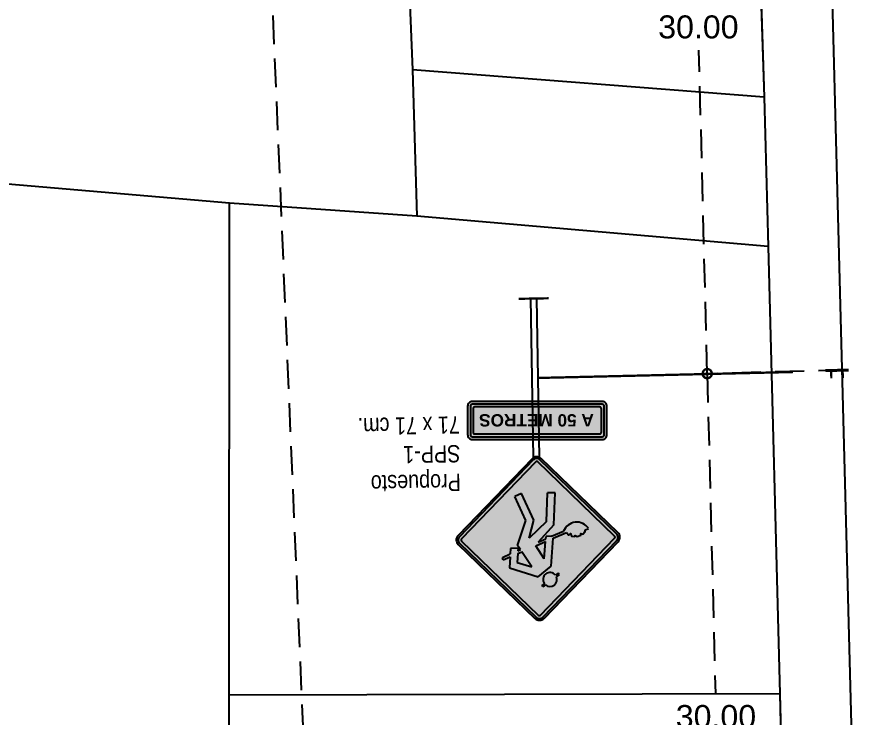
# Model space of a CAD drawing. Header units: metres. Extents: x 668617 to 675126, y 2286318 to 2293677.
# Drawn here: x 669864.35 to 669901.27, y 2287356.38 to 2287386.82 of the extents above; entities that cross this region are included whole.
import ezdxf

# ---------------------------------------------------------------- set-up
doc = ezdxf.new("R2010")
doc.units = ezdxf.units.M
doc.header["$MEASUREMENT"] = 0
doc.linetypes.add('DASHED2', pattern=[0.375, 0.25, -0.125])
doc.linetypes.add('HIDDEN', pattern=[0.375, 0.25, -0.125])
for name, color, linetype in [('0_DETALLES_COTAS', 252, 'Continuous'), ('0_UBICACION_SPO', 251, 'Continuous'), ('ADICIONALES_DIST', 7, 'Continuous'), ('DMTG-PB-BANQUETAS', 251, 'Continuous'), ('DMTG-PB-LOTIFICACION', 253, 'Continuous'), ('DMTG-PB-MANZANAS', 251, 'Continuous'), ('ESTACIÓN', 7, 'Continuous'), ('PTRD', 7, 'Continuous'), ('SPP-00_OBRAS_EN_EL_CAMINO', 7, 'Continuous'), ('SPP-1', 7, 'Continuous'), ('SPP-2', 7, 'Continuous'), ('SPP-21_DERECHA', 7, 'Continuous'), ('TEXTO ESPEC', 7, 'Continuous')]:
    doc.layers.add(name, color=color, linetype=linetype)
doc.styles.add('Arial', font='arial.ttf')
doc.styles.add('Arial Narrow', font='ARIALN.TTF', dxfattribs={"height": 2.5})
doc.styles.get("Standard").update_dxf_attribs({"font": 'arial.ttf'})
doc.dimstyles.get("Standard").update_dxf_attribs({"dimtxt": 0.18, "dimasz": 0.18, "dimexe": 0.18, "dimexo": 0.0625, "dimgap": 0.09, "dimtad": 0, "dimtih": 1, "dimtoh": 1, "dimdec": 4, "dimzin": 0, "dimdsep": 46, "dimtxsty": 'Standard', "dimcen": 0.09, "dimadec": 0, "dimazin": 0, "dimtfac": 1, "dimtdec": 4, "dimtofl": 0, "dimtmove": 0, "dimatfit": 3, "dimfxl": 1, "dimtolj": 1, "dimtzin": 0, "dimarcsym": 0})

# ---------------------------------------------------------------- blocks, each defined once
blk = doc.blocks.new('PTRD')
at = {"layer": 'PTRD'}
for points, const_width in [([(-0.489, 0), (-0.489, 0.673)], 0.195), ([(0.511, 0), (0.511, 0.673)], 0.195), ([(-1.004, 0), (1.004, 0)], 0.26)]:
    blk.add_lwpolyline(points, dxfattribs=dict(at, const_width=const_width))
blk = doc.blocks.new('SPP-1')
at = {"layer": 'SPP-00_OBRAS_EN_EL_CAMINO', "true_color": 0xf05222}
h = blk.add_hatch(color=20, dxfattribs=at)
h.dxf.hatch_style = 1
edge = h.paths.add_edge_path()
edge.add_line((0.66, 23.21), (11.59, 34.13))
edge.add_arc((10.93, 34.8), 0.935, 315, 405)
edge.add_line((11.59, 35.46), (0.66, 46.38))
edge.add_arc((0, 45.72), 0.935, 45, 135)
edge.add_line((-0.66, 46.38), (-11.59, 35.46))
edge.add_arc((-10.93, 34.8), 0.935, 135, 225)
edge.add_line((-11.59, 34.13), (-0.66, 23.21))
edge.add_arc((0, 23.87), 0.935, 225, 315)
edge = h.paths.add_edge_path(flags=16)
edge.add_line((0.48, 23.39), (11.4, 34.32))
edge.add_arc((10.93, 34.8), 0.672, 315, 405)
edge.add_line((11.4, 35.27), (0.48, 46.2))
edge.add_arc((0, 45.72), 0.672, 45, 135)
edge.add_line((-0.48, 46.2), (-11.4, 35.27))
edge.add_arc((-10.93, 34.8), 0.672, 135, 225)
edge.add_line((-11.4, 34.32), (-0.48, 23.39))
edge.add_arc((0, 23.87), 0.672, 225, 315)
at = {"layer": 'SPP-00_OBRAS_EN_EL_CAMINO'}
h = blk.add_hatch(color=256, dxfattribs=at)
h.dxf.hatch_style = 1
edge = h.paths.add_edge_path()
edge.add_line((0.48, 23.39), (11.4, 34.32))
edge.add_arc((10.93, 34.8), 0.672, 315, 405)
edge.add_line((11.4, 35.27), (0.48, 46.2))
edge.add_arc((0, 45.72), 0.672, 45, 135)
edge.add_line((-0.48, 46.2), (-11.4, 35.27))
edge.add_arc((-10.93, 34.8), 0.672, 135, 225)
edge.add_line((-11.4, 34.32), (-0.48, 23.39))
edge.add_arc((0, 23.87), 0.672, 225, 315)
edge = h.paths.add_edge_path(flags=16)
edge.add_line((0.17, 23.7), (11.09, 34.63))
edge.add_arc((10.93, 34.8), 0.235, 315, 405)
edge.add_line((11.09, 34.96), (0.17, 45.89))
edge.add_arc((0, 45.72), 0.235, 45, 135)
edge.add_line((-0.17, 45.89), (-11.09, 34.96))
edge.add_arc((-10.93, 34.8), 0.235, 135, 225)
edge.add_line((-11.09, 34.63), (-0.17, 23.7))
edge.add_arc((0, 23.87), 0.235, 225, 315)
at = {"layer": 'SPP-00_OBRAS_EN_EL_CAMINO', "true_color": 0xf05222}
h = blk.add_hatch(color=20, dxfattribs=at)
h.dxf.hatch_style = 1
edge = h.paths.add_edge_path()
edge.add_line((0.17, 23.7), (11.09, 34.63))
edge.add_arc((10.93, 34.8), 0.235, 315, 405)
edge.add_line((11.09, 34.96), (0.17, 45.89))
edge.add_arc((0, 45.72), 0.235, 45, 135)
edge.add_line((-0.17, 45.89), (-11.09, 34.96))
edge.add_arc((-10.93, 34.8), 0.235, 135, 225)
edge.add_line((-11.09, 34.63), (-0.17, 23.7))
edge.add_arc((0, 23.87), 0.235, 225, 315)
at = {"layer": 'SPP-00_OBRAS_EN_EL_CAMINO', "linetype": 'Continuous'}
blk.add_hatch(color=256, dxfattribs=at).paths.add_polyline_path([(-0.81, 41.35, -1.00001), (-2.43, 40.16), (-2.82, 39.88), (-2.96, 40.07), (-2.55, 40.37, -0.785), (-0.97, 41.53), (-0.56, 41.83), (-0.42, 41.63)])
h = blk.add_hatch(color=256, dxfattribs=at)
edge = h.paths.add_edge_path()
edge.add_line((1.3, 34.72), (0.57, 32.11))
edge.add_line((0.57, 32.11), (2.29, 28.2))
edge.add_line((2.29, 28.2), (3.27, 28.64))
edge.add_line((3.27, 28.64), (1.72, 32.15))
edge.add_line((1.72, 32.15), (2.98, 35.73))
edge.add_line((2.98, 35.73), (2.58, 36.36))
edge.add_line((2.58, 36.36), (2.94, 36.51))
edge.add_line((2.94, 36.51), (2.92, 36.15))
edge.add_line((2.92, 36.15), (4, 36.15))
edge.add_line((4, 36.15), (4.06, 36.96))
edge.add_line((4.06, 36.96), (5.22, 37.44))
edge.add_line((5.22, 37.44), (5.09, 37.77))
edge.add_line((5.09, 37.77), (4.09, 37.36))
edge.add_line((4.09, 37.36), (4.2, 38.96))
edge.add_line((4.2, 38.96), (0.09, 40.33))
edge.add_line((0.09, 40.33), (-1.83, 38.82))
edge.add_line((-1.83, 38.82), (-2.21, 34.79))
edge.add_line((-2.21, 34.79), (-4.16, 34))
edge.add_line((-4.16, 34), (-4.45, 34.37))
edge.add_line((-4.45, 34.37), (-4.73, 34.13))
edge.add_line((-4.73, 34.13), (-4.85, 34.53))
edge.add_ellipse((-5.49, 33.24), major_axis=(1.53, 0.28), ratio=0.897314, start_angle=56.4691, end_angle=58.7657)
edge.add_line((-4.91, 34.55), (-5.33, 34.62))
edge.add_line((-5.33, 34.62), (-5.39, 34.44))
edge.add_line((-5.39, 34.44), (-5.65, 34.6))
edge.add_line((-5.65, 34.6), (-6.23, 34.4))
edge.add_line((-6.23, 34.4), (-6.23, 34.16))
edge.add_line((-6.23, 34.16), (-6.49, 34.26))
edge.add_line((-6.49, 34.26), (-6.77, 33.98))
edge.add_ellipse((-5.49, 33.24), major_axis=(1.53, 0.28), ratio=0.897314, start_angle=136.4451, end_angle=137.2085)
edge.add_line((-6.78, 33.96), (-6.9, 33.64))
edge.add_line((-6.9, 33.64), (-7.33, 33.45))
edge.add_arc((-5.62, 34.57), 2.05, 213.1884, 295.9692)
edge.add_arc((-5.62, 34.57), 2.05, 295.9692, 337.47)
edge.add_line((-3.73, 33.78), (-1.96, 34.51))
edge.add_line((-1.96, 34.51), (-1.16, 34.51))
edge.add_line((-1.16, 34.51), (-1.13, 34.84))
edge.add_line((-1.13, 34.84), (-0.01, 35.3))
edge.add_line((-0.01, 35.3), (-2.3, 32.83))
edge.add_line((-2.3, 32.83), (-2.59, 28.2))
edge.add_line((-2.59, 28.2), (-1.51, 28.2))
edge.add_line((-1.51, 28.2), (-1.25, 32.34))
edge.add_line((-1.25, 32.34), (1.3, 34.72))
h.paths.add_polyline_path([(0.36, 35.84), (-1.09, 35.25), (-0.85, 37.77)], flags=16)
h.paths.add_polyline_path([(2.39, 36.67), (0.99, 38.9), (3.07, 38.21), (2.97, 36.91)], flags=16)
at = {"layer": 'SPP-00_OBRAS_EN_EL_CAMINO'}
for p, q in [((-0.97, 41.53), (-0.56, 41.83)), ((-0.81, 41.35), (-0.42, 41.63)), ((-0.56, 41.83), (-0.42, 41.63)), ((-2.96, 40.07), (-2.55, 40.37)), ((-2.96, 40.07), (-2.82, 39.88)), ((-2.82, 39.88), (-2.43, 40.16)), ((0.09, 40.33), (-1.83, 38.82)), ((4.2, 38.96), (0.09, 40.33)), ((-1.83, 38.82), (-2.21, 34.79)), ((3.07, 38.21), (0.99, 38.9)), ((0.99, 38.9), (2.39, 36.67)), ((2.97, 36.91), (3.07, 38.21)), ((4.09, 37.36), (4.2, 38.96)), ((-0.85, 37.77), (-1.09, 35.25)), ((-0.85, 37.77), (0.36, 35.84)), ((4, 36.15), (4.06, 36.96)), ((5.22, 37.44), (4.06, 36.96)), ((5.09, 37.77), (4.09, 37.36)), ((5.09, 37.77), (5.22, 37.44)), ((0.36, 35.84), (-1.09, 35.25)), ((2.98, 35.73), (1.72, 32.15)), ((2.97, 36.91), (2.39, 36.67)), ((2.94, 36.51), (2.58, 36.36)), ((2.58, 36.36), (2.98, 35.73)), ((2.92, 36.15), (2.94, 36.51)), ((2.92, 36.15), (4, 36.15)), ((-2.21, 34.79), (-4.16, 34)), ((-1.96, 34.51), (-3.73, 33.78)), ((-2.3, 32.83), (-0.01, 35.3)), ((-1.96, 34.51), (-1.16, 34.51)), ((-1.25, 32.34), (1.3, 34.72)), ((-1.13, 34.84), (-1.16, 34.51)), ((-0.01, 35.3), (-1.13, 34.84)), ((1.3, 34.72), (0.57, 32.11)), ((-2.3, 32.83), (-2.59, 28.2)), ((-1.25, 32.34), (-1.51, 28.2)), ((0.57, 32.11), (2.29, 28.2)), ((1.72, 32.15), (3.27, 28.64)), ((2.29, 28.2), (3.27, 28.64)), ((-2.59, 28.2), (-1.51, 28.2)), ((-0.44, 23.04), (-0.44, 0)), ((0.44, 23.04), (0.44, 0))]:
    blk.add_line(p, q, dxfattribs=at)
at = {"layer": 'SPP-00_OBRAS_EN_EL_CAMINO', "color": 18, "true_color": 0x000000}
blk.add_lwpolyline([(0.66, 23.21), (11.59, 34.13, 0.414214), (11.59, 35.46), (0.66, 46.38, 0.414214), (-0.66, 46.38), (-11.59, 35.46, 0.414214), (-11.59, 34.13), (-0.66, 23.21, 0.414214)], format="xyb", close=True, dxfattribs=at)
at = {"layer": 'SPP-00_OBRAS_EN_EL_CAMINO', "color": 30}
for points in [[(0.48, 23.39), (11.4, 34.32, 0.414214), (11.4, 35.27), (0.48, 46.2, 0.414214), (-0.48, 46.2), (-11.4, 35.27, 0.414214), (-11.4, 34.32), (-0.48, 23.39, 0.414214)], [(0.17, 23.7), (11.09, 34.63, 0.414214), (11.09, 34.96), (0.17, 45.89, 0.414214), (-0.17, 45.89), (-11.09, 34.96, 0.414214), (-11.09, 34.63), (-0.17, 23.7, 0.414214)]]:
    blk.add_lwpolyline(points, format="xyb", close=True, dxfattribs=at)
at = {"layer": 'SPP-00_OBRAS_EN_EL_CAMINO'}
blk.add_lwpolyline([(-4.16, 34), (-4.45, 34.37), (-4.73, 34.13), (-4.86, 34.54), (-5.33, 34.62), (-5.39, 34.44), (-5.65, 34.6), (-6.23, 34.4), (-6.23, 34.16), (-6.49, 34.26), (-6.78, 33.97), (-6.9, 33.64), (-7.33, 33.45)], dxfattribs=at)
at = {"layer": 'SPP-00_OBRAS_EN_EL_CAMINO', "const_width": 0.328}
blk.add_lwpolyline([(2.19, 0), (-2.19, 0)], dxfattribs=at)
at = {"layer": 'SPP-00_OBRAS_EN_EL_CAMINO'}
for centre, radius, start, end in [((-1.62, 40.76), 1.01, 49.9817, 202.5093), ((-1.62, 40.76), 1.01, 216.2455, 36.2455), ((-5.62, 34.57), 2.05, 213.1884, 337.47)]:
    blk.add_arc(centre, radius, start, end, dxfattribs=at)
at = {"layer": 'SPP-00_OBRAS_EN_EL_CAMINO', "extrusion": (0, 0, -1)}
for start_param, end_param in [(5.25753, 5.297614), (3.888445, 3.901768)]:
    blk.add_ellipse((-5.49, 33.24), major_axis=(1.53, 0.28), ratio=0.897314, start_param=start_param, end_param=end_param, dxfattribs=at)
blk = doc.blocks.new('Hombres trabajando')
at = {"layer": 'SPP-1'}
blk.add_blockref('SPP-1', (2.1875, 0), dxfattribs=at)
blk = doc.blocks.new('TA-50M')
at = {"layer": 'SPP-21_DERECHA', "true_color": 0xf05222}
h = blk.add_hatch(color=20, dxfattribs=at)
h.dxf.hatch_style = 1
h.paths.add_polyline_path([(-8.96, 5.25, 0.414214), (-9.62, 4.59), (-9.62, 0.66, 0.414214), (-8.96, 0), (8.96, 0, 0.414214), (9.62, 0.66), (9.62, 4.59, 0.414214), (8.96, 5.25)])
h.paths.add_polyline_path([(8.96, 4.87, -0.414214), (9.24, 4.59), (9.24, 0.66, -0.414214), (8.96, 0.38), (-8.96, 0.38, -0.414214), (-9.24, 0.66), (-9.24, 4.59, -0.414214), (-8.96, 4.87)], flags=16)
h.paths.add_polyline_path([(8.61, 4.49, -0.414214), (8.86, 4.23), (8.86, 1.02, -0.414214), (8.61, 0.76), (-8.61, 0.76, -0.414214), (-8.86, 1.02), (-8.86, 4.23, -0.414214), (-8.61, 4.49)], flags=0)
at = {"layer": 'SPP-21_DERECHA'}
h = blk.add_hatch(color=256, dxfattribs=at)
h.dxf.hatch_style = 1
h.paths.add_polyline_path([(-8.96, 4.87, 0.414214), (-9.24, 4.59), (-9.24, 0.66, 0.414214), (-8.96, 0.38), (8.96, 0.38, 0.414214), (9.24, 0.66), (9.24, 4.59, 0.414214), (8.96, 4.87)])
h.paths.add_polyline_path([(8.61, 4.49, -0.414214), (8.86, 4.23), (8.86, 1.02, -0.414214), (8.61, 0.76), (-8.61, 0.76, -0.414214), (-8.86, 1.02), (-8.86, 4.23, -0.414214), (-8.61, 4.49)], flags=16)
at = {"layer": 'SPP-21_DERECHA', "true_color": 0xf05222}
h = blk.add_hatch(color=20, dxfattribs=at)
h.dxf.hatch_style = 1
h.paths.add_polyline_path([(-8.61, 4.49, 0.414214), (-8.86, 4.23), (-8.86, 1.02, 0.414214), (-8.61, 0.76), (8.61, 0.76, 0.414214), (8.86, 1.02), (8.86, 4.23, 0.414214), (8.61, 4.49)])
at = {"layer": 'SPP-21_DERECHA', "color": 7}
blk.add_lwpolyline([(8.96, 5.25), (-8.96, 5.25, 0.414214), (-9.62, 4.59), (-9.62, 0.66, 0.414214), (-8.96, 0), (8.96, 0, 0.414214), (9.62, 0.66), (9.62, 4.59, 0.414214)], format="xyb", close=True, dxfattribs=at)
at = {"layer": 'SPP-21_DERECHA', "color": 30}
blk.add_lwpolyline([(8.96, 4.87), (-8.96, 4.87, 0.414214), (-9.24, 4.59), (-9.24, 0.66, 0.414214), (-8.96, 0.38), (8.96, 0.38, 0.414214), (9.24, 0.66), (9.24, 4.59, 0.414214)], format="xyb", close=True, dxfattribs=at)
at = {"layer": 'SPP-21_DERECHA'}
blk.add_lwpolyline([(8.61, 4.49), (-8.61, 4.49, 0.414214), (-8.86, 4.23), (-8.86, 1.02, 0.414214), (-8.61, 0.76), (8.61, 0.76, 0.414214), (8.86, 1.02), (8.86, 4.23, 0.414214)], format="xyb", close=True, dxfattribs=at)
at = {"layer": 'ESTACIÓN', "insert": (-7.8, 3.45), "char_height": 1.7, "attachment_point": 1, "style": 'Arial'}
blk.add_mtext_dynamic_manual_height_columns('{\\fArial|b1|i0|c0|p34;A 50 METROS}', width=19.5784, gutter_width=50, heights=[0], dxfattribs=at)
blk = doc.blocks.new('_DotSmall')
at = {"color": 0, "linetype": 'ByBlock', "const_width": 0.5}
blk.add_lwpolyline([(-0.0625, 0, 1), (0.0625, 0, 1)], format="xyb", close=True, dxfattribs=at)
blk = doc.blocks.new('*D364')
at = {"layer": '0_DETALLES_COTAS', "linetype": 'DASHED2', "lineweight": -2, "ltscale": 5, "transparency": 16777216}
for p, q in [((669900.451, 2287371.467), (669894.187, 2287371.307)), ((669894.367, 2287371.312), (669894.721, 2287357.404)), ((669895.127, 2287341.475), (669894.773, 2287355.383)), ((669901.211, 2287341.63), (669894.947, 2287341.471))]:
    blk.add_line(p, q, dxfattribs=at)
at = {"layer": 'Defpoints', "color": 0, "linetype": 'DASHED2', "ltscale": 5, "transparency": 16777216}
for p in [(669894.367, 2287371.312), (669900.514, 2287371.468), (669901.274, 2287341.632)]:
    blk.add_point(p, dxfattribs=at)
at = {"layer": '0_DETALLES_COTAS', "linetype": 'DASHED2', "lineweight": -2, "ltscale": 5, "transparency": 16777216, "xscale": 0.8, "yscale": 0.8, "zscale": 0.8}
for p, rotation in [((669894.367, 2287371.312), 91.45886330419239), ((669895.127, 2287341.475), 271.4588633041924)]:
    blk.add_blockref('_DotSmall', p, dxfattribs=dict(at, rotation=rotation))
at = {"layer": '0_DETALLES_COTAS', "linetype": 'DASHED2', "ltscale": 5, "transparency": 16777216, "insert": (669894.747, 2287356.394), "char_height": 1, "attachment_point": 5}
blk.add_mtext('\\A1;30.00', dxfattribs=at)
blk = doc.blocks.new('*D365')
at = {"layer": '0_DETALLES_COTAS', "linetype": 'DASHED2', "lineweight": -2, "ltscale": 5, "transparency": 16777216}
for p, q in [((669899.684, 2287401.611), (669893.419, 2287401.451)), ((669893.599, 2287401.456), (669893.957, 2287387.395)), ((669894.367, 2287371.312), (669894.009, 2287385.373)), ((669900.451, 2287371.467), (669894.187, 2287371.307))]:
    blk.add_line(p, q, dxfattribs=at)
at = {"layer": 'Defpoints', "color": 0, "linetype": 'DASHED2', "ltscale": 5, "transparency": 16777216}
for p in [(669893.599, 2287401.456), (669899.746, 2287401.613), (669900.514, 2287371.468)]:
    blk.add_point(p, dxfattribs=at)
at = {"layer": '0_DETALLES_COTAS', "linetype": 'DASHED2', "lineweight": -2, "ltscale": 5, "transparency": 16777216, "xscale": 0.8, "yscale": 0.8, "zscale": 0.8}
for p, rotation in [((669893.599, 2287401.456), 91.45886329635724), ((669894.367, 2287371.312), 271.4588632963573)]:
    blk.add_blockref('_DotSmall', p, dxfattribs=dict(at, rotation=rotation))
at = {"layer": '0_DETALLES_COTAS', "linetype": 'DASHED2', "ltscale": 5, "transparency": 16777216, "insert": (669893.983, 2287386.384), "char_height": 1, "attachment_point": 5}
blk.add_mtext('\\A1;30.00', dxfattribs=at)
blk = doc.blocks.new('_ArchTick')
at = {"color": 0, "linetype": 'ByBlock', "const_width": 0.15}
blk.add_lwpolyline([(-0.5, -0.5), (0.5, 0.5)], dxfattribs=at)
blk = doc.blocks.new('*D368')
at = {"layer": '0_DETALLES_COTAS', "linetype": 'DASHED2', "lineweight": -2, "ltscale": 5, "transparency": 16777216}
for p, q in [((669891.858, 2287480.094), (669871.406, 2287479.231)), ((669871.586, 2287479.238), (669874.258, 2287415.96)), ((669877.436, 2287340.684), (669874.751, 2287404.291)), ((669897.709, 2287341.54), (669877.256, 2287340.677))]:
    blk.add_line(p, q, dxfattribs=at)
at = {"layer": 'Defpoints', "color": 0, "linetype": 'DASHED2', "ltscale": 5, "transparency": 16777216}
for p in [(669891.921, 2287480.097), (669871.586, 2287479.238), (669897.771, 2287341.543)]:
    blk.add_point(p, dxfattribs=at)
at = {"layer": '0_DETALLES_COTAS', "linetype": 'DASHED2', "lineweight": -2, "ltscale": 5, "transparency": 16777216, "xscale": 0.8, "yscale": 0.8, "zscale": 0.8}
for p, rotation in [((669871.586, 2287479.238), 92.41775182698296), ((669877.436, 2287340.684), 272.417751826983)]:
    blk.add_blockref('_ArchTick', p, dxfattribs=dict(at, rotation=rotation))
at = {"layer": '0_DETALLES_COTAS', "linetype": 'DASHED2', "ltscale": 5, "transparency": 16777216, "insert": (669874.504, 2287410.125), "char_height": 1, "attachment_point": 5, "rotation": 90}
blk.add_mtext('\\A1;Zona información', dxfattribs=at)

msp = doc.modelspace()

# ---------------------------------------------------------------- linework, layer by layer
at = {"layer": '0_UBICACION_SPO', "linetype": 'HIDDEN', "ltscale": 5, "const_width": 0.1}
msp.add_lwpolyline([(669898.10406, 2287371.38281), (669887.01445, 2287371.12442)], dxfattribs=at)
at = {"layer": 'DMTG-PB-BANQUETAS'}
msp.add_lwpolyline([(669721.33784, 2287457.19014), (669721.80757, 2287457.28667), (669896.09442, 2287446.59795), (669896.53737, 2287446.45468), (669896.95082, 2287446.24262), (669897.32579, 2287445.96685), (669897.65236, 2287445.63543), (669897.92056, 2287445.25544), (669898.12548, 2287444.83791), (669898.2622, 2287444.39289), (669898.32481, 2287443.93242), (669901.11268, 2287337.82295)], dxfattribs=at)
at = {"layer": 'DMTG-PB-LOTIFICACION'}
for p, q in [((669881.3544, 2287389.21259), (669881.5443, 2287384.52335)), ((669896.70003, 2287387.91768), (669896.83946, 2287383.33823)), ((669896.83946, 2287383.33823), (669881.5443, 2287384.52335)), ((669881.5443, 2287384.52335), (669881.74132, 2287378.15413)), ((669896.83946, 2287383.33823), (669897.01704, 2287376.83893)), ((669873.58885, 2287378.71955), (669861.15417, 2287379.7968)), ((669873.5796, 2287357.32932), (669873.58885, 2287378.71955)), ((669881.74132, 2287378.15413), (669873.58885, 2287378.71955)), ((669897.01704, 2287376.83893), (669881.74132, 2287378.15413)), ((669897.01704, 2287376.83893), (669897.5196, 2287357.38089)), ((669873.5687, 2287336.32908), (669873.5796, 2287357.32932)), ((669897.5196, 2287357.38089), (669873.5796, 2287357.32932)), ((669897.5196, 2287357.38089), (669898.04648, 2287336.90294))]:
    msp.add_line(p, q, dxfattribs=at)
at = {"layer": 'DMTG-PB-MANZANAS'}
msp.add_lwpolyline([(669804.68823, 2287449.42786), (669819.90251, 2287448.4524), (669829.79526, 2287447.82437), (669849.7809, 2287446.53915), (669860.59398, 2287445.83502), (669872.76743, 2287445.04666), (669877.41871, 2287444.75639), (669890.15228, 2287443.94041), (669895.06368, 2287443.62124), (669895.89239, 2287415.64451), (669896.32496, 2287400.89621), (669896.52411, 2287394.02699), (669896.70003, 2287387.91768), (669896.83946, 2287383.33823), (669897.01704, 2287376.83893), (669897.5196, 2287357.38089), (669898.04648, 2287336.90294), (669873.5687, 2287336.32908), (669858.48985, 2287336.0251), (669844.82091, 2287335.74711), (669828.47212, 2287335.42774), (669819.84275, 2287335.26113), (669803.53404, 2287334.92193)], dxfattribs=at)

# ---------------------------------------------------------------- block references
at = {"layer": '0_UBICACION_SPO', "xscale": 0.4999999999999998, "yscale": 0.4999999999999998, "zscale": 0.4999999999999998, "rotation": 181.4588632961917}
msp.add_blockref('PTRD', (669900.01207, 2287371.45544), dxfattribs=at)
at = {"layer": 'ADICIONALES_DIST', "xscale": 0.3149999999999999, "yscale": 0.3149999999999999, "zscale": 0.3149999999999999, "rotation": 180}
msp.add_blockref('TA-50M', (669886.97627, 2287370.10152), dxfattribs=at)
at = {"layer": 'SPP-2', "xscale": 0.2999999999999999, "yscale": 0.2999999999999999, "zscale": 0.2999999999999999, "rotation": 181.0394566539946}
msp.add_blockref('Hombres trabajando', (669887.47666, 2287374.58944), dxfattribs=at)

# ---------------------------------------------------------------- texts
at = {"layer": 'TEXTO ESPEC', "ltscale": 0.1, "insert": (669883.65927, 2287366.20924), "char_height": 0.75, "attachment_point": 1, "rotation": 181.039457, "style": 'Arial Narrow'}
msp.add_mtext('{\\C1;Propuesto}\\PSPP-1\\P71 x 71 cm.', dxfattribs=at)

# ---------------------------------------------------------------- dimensions: what is measured, and where the dimension line sits
at = {"layer": '0_DETALLES_COTAS', "color": 251, "linetype": 'DASHED2', "ltscale": 5}
dim = msp.add_linear_dim(base=(669871.58618, 2287479.23821), p1=(669897.77106, 2287341.54275), p2=(669891.92092, 2287480.0968), angle=92.417752, text='Zona información', dimstyle='Standard', override={"dimtxt": 1, "dimasz": 0.8, "dimgap": 0.5, "dimtih": 0, "dimdec": 2, "dimblk1": 'ArchTick', "dimblk2": 'ArchTick', "dimsah": 1, "dimclrd": 256, "dimclre": 256, "dimclrt": 256}, dxfattribs=at)
dim.commit()
dim.dimension.update_dxf_attribs({"geometry": '*D368', "text_midpoint": (669874.50432, 2287410.12531), "dimtype": 161, "text_rotation": 90})
for p1, p2, picture, middle in [((669900.51374, 2287371.46822), (669899.74605, 2287401.6125), '*D365', (669893.98307, 2287386.38382)), ((669901.2736, 2287341.63195), (669900.51374, 2287371.46822), '*D364', (669894.74685, 2287356.39354))]:
    dim = msp.add_aligned_dim(p1=p1, p2=p2, distance=6.14882, text='30.00', dimstyle='Standard', override={"dimtxt": 1, "dimasz": 0.8, "dimgap": 0.5, "dimdec": 2, "dimblk1": 'DotSmall', "dimblk2": 'DotSmall', "dimsah": 1, "dimclrd": 256, "dimclre": 256, "dimclrt": 256}, dxfattribs=at)
    dim.commit()
    dim.dimension.update_dxf_attribs({"geometry": picture, "text_midpoint": middle})

doc.saveas('drawing.dxf')
